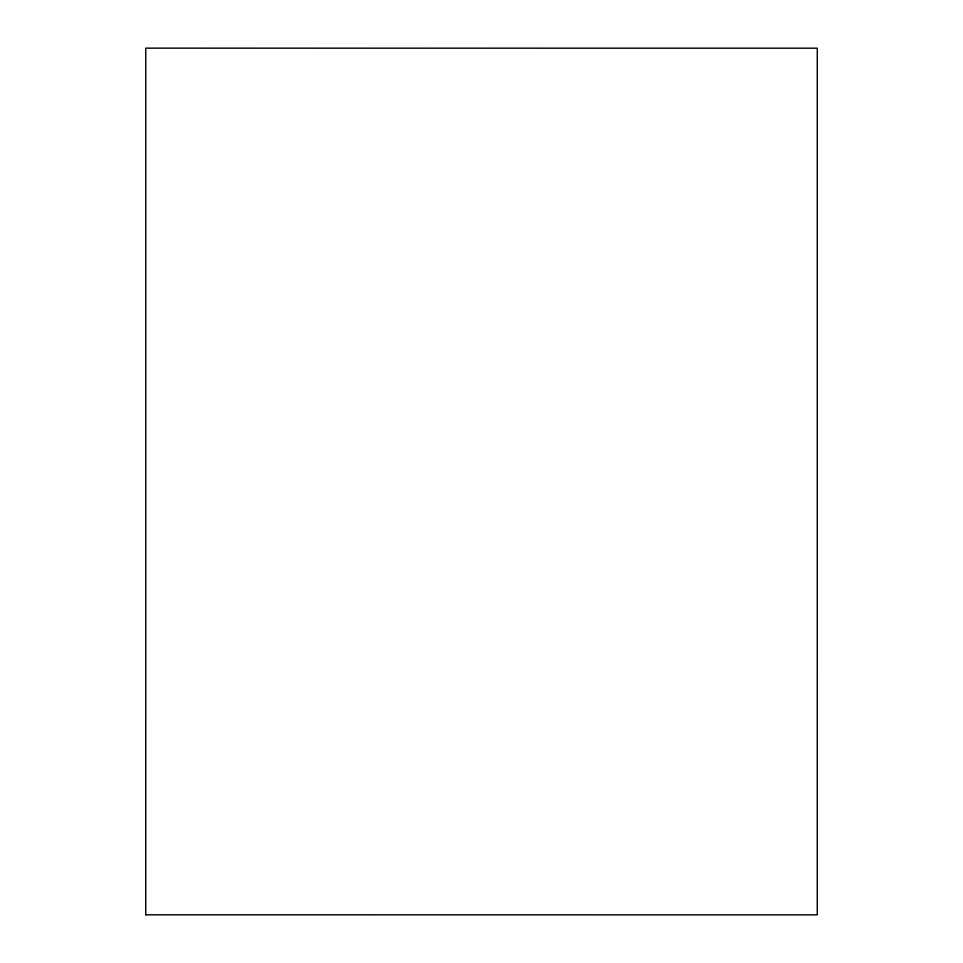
<?xml version="1.0" encoding="UTF-8"?>
<svg xmlns="http://www.w3.org/2000/svg" width="963" height="963" viewBox="0 0 963 963"><rect width="100%" height="100%" fill="white"/><g stroke="black" fill="none" stroke-linecap="round" stroke-linejoin="round"><path stroke-width="1.44" d="M145.738 914.826L145.774 48.15L817.286 48.198L817.262 914.85L145.714 914.814"/></g></svg>
